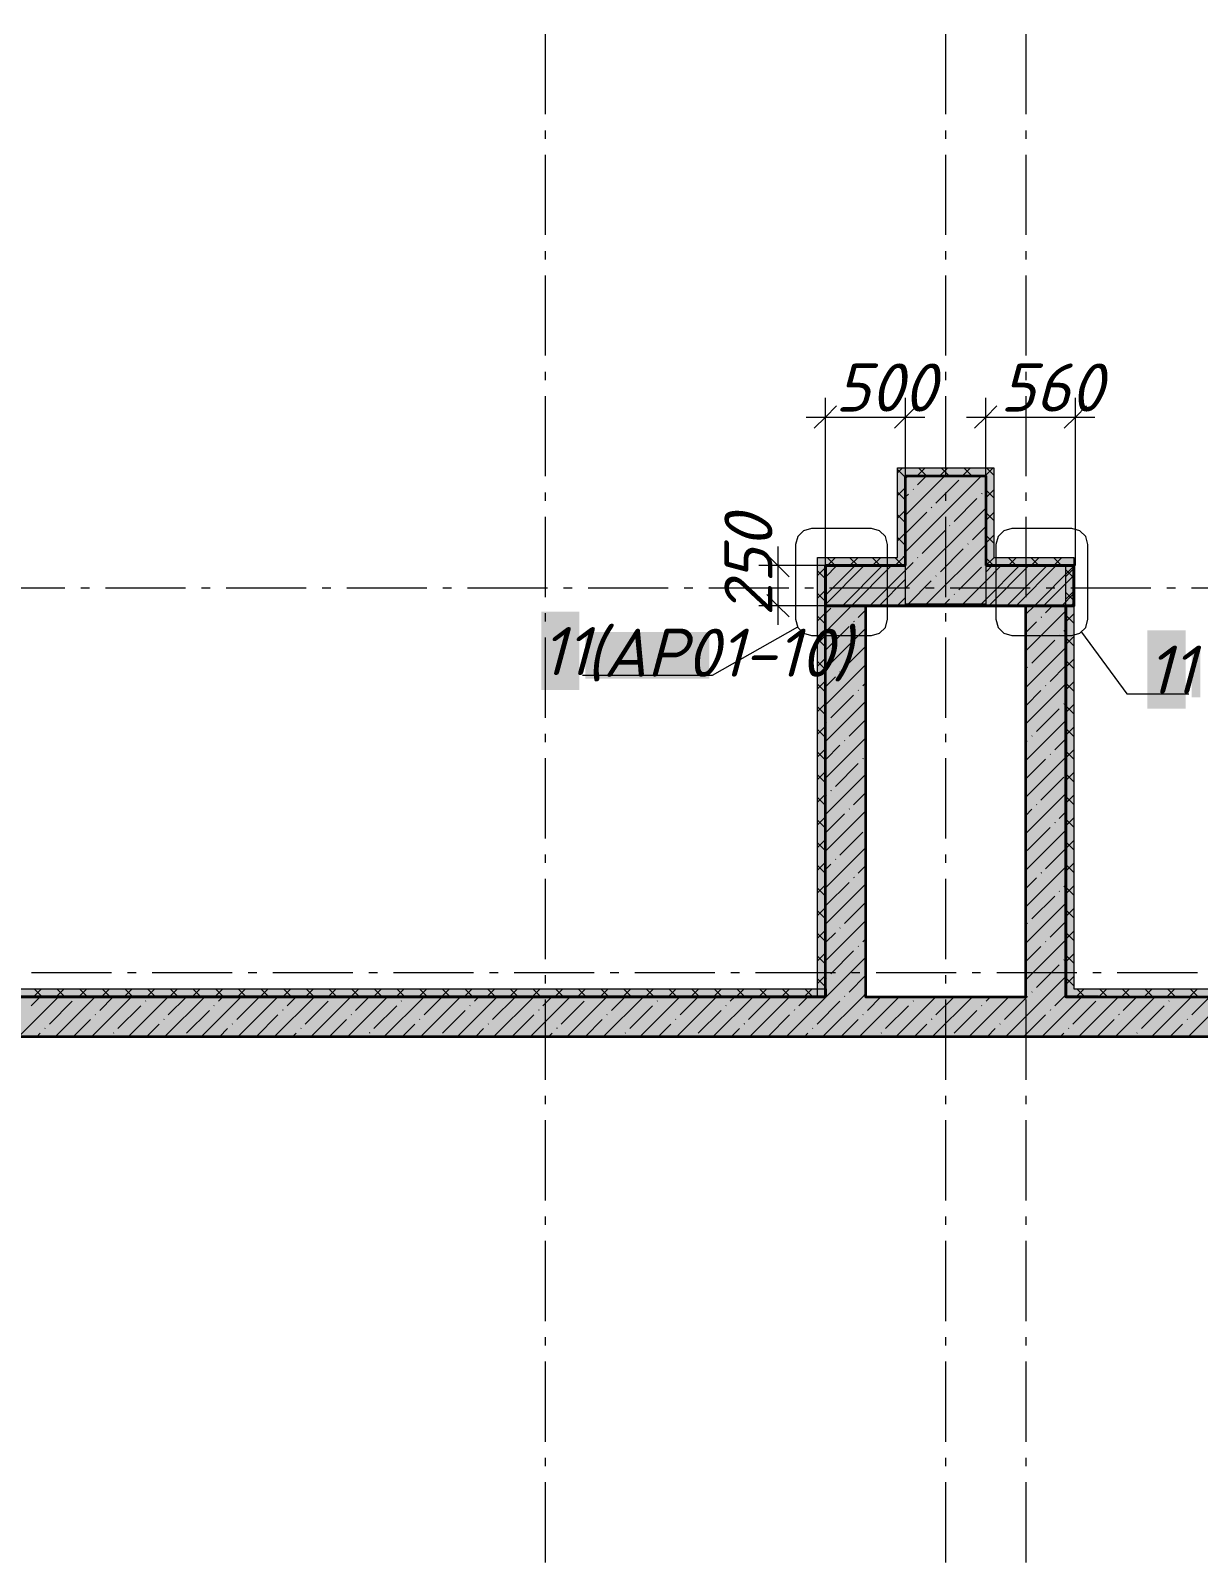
# Model space of a CAD drawing. Header units: millimetres. Extents: x -81576 to 1046824, y -248937 to 691537.
# Drawn here: x 151126 to 158413, y 660662 to 670219 of the extents above; entities that cross this region are included whole.
import ezdxf

# ---------------------------------------------------------------- set-up
doc = ezdxf.new("R2010")
doc.units = ezdxf.units.MM
doc.layers.add('PDF _Геометрия', color=7, linetype='Continuous', true_color=0x1d1d1d)
doc.layers.add('PDF _Сплошная заливка', color=7, linetype='Continuous', true_color=0xffffff)
doc.layers.add('PDF _Текст', color=7, linetype='Continuous')
doc.styles.add('PDF ISOCPEUR Italic', font='isocpeui.ttf')

msp = doc.modelspace()

# ---------------------------------------------------------------- hatches: boundary and pattern name
at = {"layer": 'PDF _Сплошная заливка', "true_color": 0x636466, "transparency": 33554559}
for points in [[(156586, 666931.1), (156586, 667490.8), (156536, 667490.8), (156536, 666931.1)], [(156586, 667440.8), (157136, 667440.8), (157136, 667490.8), (156586, 667490.8)], [(157086, 666640.8), (157086, 667440.8), (156586, 667440.8), (156586, 666640.8)], [(157136, 666881.1), (157136, 667440.8), (157086, 667440.8), (157086, 666881.1)], [(156036, 664191.1), (156086, 664191.1), (156086, 666931.1), (156036, 666931.1)], [(156086, 666881.1), (156586, 666881.1), (156586, 666931.1), (156086, 666931.1)], [(157136, 666881.1), (157636, 666881.1), (157636, 666931.1), (157136, 666931.1)], [(156086, 666631.1), (157636, 666631.1), (157636, 666881.1), (157086, 666881.1), (157086, 666640.8), (156586, 666640.8), (156586, 666881.1), (156086, 666881.1)], [(157636, 664191.1), (157636, 666881.1), (157586, 666881.1), (157586, 664191.1)], [(156336, 664191.1), (156336, 666631.1), (156086, 666631.1), (156086, 664191.1)], [(157586, 664191.1), (157586, 666631.1), (157336, 666631.1), (157336, 664191.1)], [(150286, 664191.1), (156086, 664191.1), (156086, 664241.1), (150286, 664241.1)], [(163086, 664191.1), (163086, 664241.1), (157636, 664241.1), (157636, 664191.1)], [(157461, 663941.1), (157461, 664191.1), (150036, 664191.1), (150036, 663941.1)], [(163086, 663941.1), (163086, 664191.1), (157461, 664191.1), (157461, 663941.1)]]:
    msp.add_hatch(color=251, dxfattribs=at).paths.add_polyline_path(points)

# ---------------------------------------------------------------- linework, layer by layer
at = {"layer": 'PDF _Геометрия', "color": 7, "lineweight": 35}
for points in [[(156086, 664241.1), (156086, 666631.1), (156336, 666631.1), (156336, 664191.1), (157336, 664191.1), (157336, 666631.1), (157586, 666631.1), (157586, 664191.1), (163086, 664191.1), (163086, 663941.1), (157461, 663941.1), (150036, 663941.1), (150036, 664191.1), (150036, 666640.8), (150036, 667140.8), (150036, 682440.8)], [(156586, 666881.1), (156586, 667440.8), (157086, 667440.8), (157086, 666881.1)], [(150286, 664191.1), (156086, 664191.1)]]:
    msp.add_lwpolyline(points, dxfattribs=at)
at = {"layer": 'PDF _Геометрия', "color": 7, "lineweight": 13}
for points in [[(150336, 674491.1), (150336, 672641.1), (150886, 672641.1), (150886, 672591.1), (150886, 672041.1), (150836, 672041.1), (150336, 672041.1), (150336, 667190.8), (150886, 667190.8), (150886, 667140.8), (150886, 666590.8), (150836, 666590.8), (150336, 666590.8), (150336, 664241.1), (156086, 664241.1), (156086, 666881.1), (156586, 666881.1), (156586, 666931.1), (156586, 667440.8), (157086, 667440.8), (157086, 666881.1)], [(156036, 664191.1), (156036, 666931.1), (156086, 666931.1), (156536, 666931.1), (156536, 667490.8), (156586, 667490.8), (157136, 667490.8), (157136, 667440.8), (157136, 666931.1), (157636, 666931.1), (157636, 666881.1), (157636, 664241.1), (163036, 664241.1), (163036, 664491.1), (163086, 664491.1), (163586, 664491.1), (163586, 664441.1), (163086, 664441.1), (163086, 664241.1), (163086, 664191.1), (157789, 664191.1)], [(157586, 666631.1), (157586, 666881.1)]]:
    msp.add_lwpolyline(points, dxfattribs=at)
at = {"layer": 'PDF _Геометрия', "color": 7, "lineweight": 9}
for points in [[(154336, 670197), (154336, 669697)], [(156836, 670197), (156836, 669697)], [(157336, 670197), (157336, 669697)], [(154336, 669597), (154336, 669544.1)], [(156836, 669597), (156836, 669544.1)], [(157336, 669597), (157336, 669544.1)], [(154336, 669444.1), (154336, 668944.1)], [(156836, 669444.1), (156836, 668944.1)], [(157336, 669444.1), (157336, 668944.1)], [(154336, 668844.1), (154336, 668791.2)], [(156836, 668844.1), (156836, 668791.2)], [(157336, 668844.1), (157336, 668791.2)], [(154336, 668691.2), (154336, 668191.2)], [(156836, 668691.2), (156836, 668191.2)], [(157336, 668691.2), (157336, 668191.2)], [(154336, 668091.2), (154336, 668038.3)], [(156836, 668091.2), (156836, 668038.3)], [(157336, 668091.2), (157336, 668038.3)], [(154336, 667938.3), (154336, 667438.3)], [(156156, 667877.8), (156086, 667807.8), (156016, 667737.8)], [(156086, 666631.1), (156086, 667807.8), (156086, 667927.8)], [(156656, 667877.8), (156586, 667807.8), (156516, 667737.8)], [(156586, 667440.8), (156586, 667807.8), (156586, 667927.8)], [(156836, 667938.3), (156836, 667438.3)], [(157156, 667877.8), (157086, 667807.8), (157016, 667737.8)], [(157086, 667440.8), (157086, 667807.8), (157086, 667927.8)], [(157336, 667938.3), (157336, 667438.3)], [(157716, 667877.8), (157646, 667807.8), (157576, 667737.8)], [(157646, 666881.1), (157646, 667807.8), (157646, 667927.8)], [(155966, 667807.8), (156706, 667807.8)], [(156966, 667807.8), (157766, 667807.8)], [(154336, 667338.3), (154336, 667285.3)], [(156836, 667338.3), (156836, 667285.3)], [(157336, 667338.3), (157336, 667285.3)], [(154336, 667185.3), (154336, 666685.3)], [(156836, 667185.3), (156836, 666685.3)], [(157336, 667185.3), (157336, 666685.3)], [(155789.9, 667001.1), (155789.9, 666511.1)], [(155859.9, 666811.1), (155789.9, 666881.1), (155719.9, 666951.1)], [(156086, 666881.1), (155789.9, 666881.1), (155669.9, 666881.1)], [(157086, 666881.1), (157086, 666640.8), (156586, 666640.8), (156586, 666881.1)], [(151340.2, 666741.1), (150840.2, 666741.1)], [(151493.1, 666741.1), (151440.2, 666741.1)], [(152093.1, 666741.1), (151593.1, 666741.1)], [(152246.1, 666741.1), (152193.1, 666741.1)], [(152846.1, 666741.1), (152346.1, 666741.1)], [(152999, 666741.1), (152946.1, 666741.1)], [(153599, 666741.1), (153099, 666741.1)], [(153751.9, 666741.1), (153699, 666741.1)], [(154351.9, 666741.1), (153851.9, 666741.1)], [(154504.8, 666741.1), (154451.9, 666741.1)], [(155104.8, 666741.1), (154604.8, 666741.1)], [(155257.7, 666741.1), (155204.8, 666741.1)], [(155857.7, 666741.1), (155357.7, 666741.1)], [(156010.6, 666741.1), (155957.7, 666741.1)], [(156610.6, 666741.1), (156110.6, 666741.1)], [(156763.6, 666741.1), (156710.6, 666741.1)], [(157363.6, 666741.1), (156863.6, 666741.1)], [(157516.5, 666741.1), (157463.6, 666741.1)], [(158116.5, 666741.1), (157616.5, 666741.1)], [(158269.4, 666741.1), (158216.5, 666741.1)], [(158869.4, 666741.1), (158369.4, 666741.1)], [(156083, 666631.1), (155789.9, 666631.1), (155669.9, 666631.1)], [(155859.9, 666561.1), (155789.9, 666631.1), (155719.9, 666701.1)], [(154336, 666585.3), (154336, 666532.4)], [(156836, 666585.3), (156836, 666532.4)], [(157336, 666585.3), (157336, 666532.4)], [(154336, 666432.4), (154336, 665932.4)], [(156836, 666432.4), (156836, 665932.4)], [(157336, 666432.4), (157336, 665932.4)], [(154336, 665832.4), (154336, 665779.5)], [(156836, 665832.4), (156836, 665779.5)], [(157336, 665832.4), (157336, 665779.5)], [(154336, 665679.5), (154336, 665179.5)], [(156836, 665679.5), (156836, 665179.5)], [(157336, 665679.5), (157336, 665179.5)], [(154336, 665079.5), (154336, 665026.6)], [(156836, 665079.5), (156836, 665026.6)], [(157336, 665079.5), (157336, 665026.6)], [(154336, 664926.6), (154336, 664426.6)], [(156836, 664926.6), (156836, 664426.6)], [(157336, 664926.6), (157336, 664426.6)], [(151631.2, 664341.1), (151131.2, 664341.1)], [(151784.1, 664341.1), (151731.2, 664341.1)], [(152384.1, 664341.1), (151884.1, 664341.1)], [(152537, 664341.1), (152484.1, 664341.1)], [(153137, 664341.1), (152637, 664341.1)], [(153289.9, 664341.1), (153237, 664341.1)], [(153889.9, 664341.1), (153389.9, 664341.1)], [(154042.8, 664341.1), (153989.9, 664341.1)], [(154642.8, 664341.1), (154142.8, 664341.1)], [(154336, 664326.6), (154336, 664273.7)], [(154795.7, 664341.1), (154742.8, 664341.1)], [(155395.7, 664341.1), (154895.7, 664341.1)], [(155548.7, 664341.1), (155495.7, 664341.1)], [(156148.7, 664341.1), (155648.7, 664341.1)], [(156301.6, 664341.1), (156248.7, 664341.1)], [(156901.6, 664341.1), (156401.6, 664341.1)], [(156836, 664326.6), (156836, 664273.7)], [(157054.5, 664341.1), (157001.6, 664341.1)], [(157654.5, 664341.1), (157154.5, 664341.1)], [(157336, 664326.6), (157336, 664273.7)], [(157807.4, 664341.1), (157754.5, 664341.1)], [(158407.4, 664341.1), (157907.4, 664341.1)], [(156086, 664241.1), (156086, 664191.1), (156036, 664191.1)], [(154336, 664173.7), (154336, 663673.7)], [(156836, 664173.7), (156836, 663673.7)], [(157336, 664173.7), (157336, 663673.7)], [(154336, 663573.7), (154336, 663520.8)], [(156836, 663573.7), (156836, 663520.8)], [(157336, 663573.7), (157336, 663520.8)], [(154336, 663420.8), (154336, 662920.8)], [(156836, 663420.8), (156836, 662920.8)], [(157336, 663420.8), (157336, 662920.8)], [(154336, 662820.8), (154336, 662767.8)], [(156836, 662820.8), (156836, 662767.8)], [(157336, 662820.8), (157336, 662767.8)], [(154336, 662667.8), (154336, 662167.8)], [(156836, 662667.8), (156836, 662167.8)], [(157336, 662667.8), (157336, 662167.8)], [(154336, 662067.8), (154336, 662014.9)], [(156836, 662067.8), (156836, 662014.9)], [(157336, 662067.8), (157336, 662014.9)], [(154336, 661914.9), (154336, 661414.9)], [(156836, 661914.9), (156836, 661414.9)], [(157336, 661914.9), (157336, 661414.9)], [(154336, 661314.9), (154336, 661262)], [(156836, 661314.9), (156836, 661262)], [(157336, 661314.9), (157336, 661262)], [(154336, 661162), (154336, 660662)], [(156836, 661162), (156836, 660662)], [(157336, 661162), (157336, 660662)]]:
    msp.add_lwpolyline(points, dxfattribs=at)
at = {"layer": 'PDF _Геометрия', "lineweight": 9}
for points in [[(156566, 667490.8), (156536, 667460.8)], [(156536, 667480.7), (156586, 667430.7)], [(156707.4, 667490.8), (156657.4, 667440.8)], [(156667.4, 667490.8), (156717.4, 667440.8)], [(156848.8, 667490.8), (156798.8, 667440.8)], [(156808.8, 667490.8), (156858.8, 667440.8)], [(156990.3, 667490.8), (156940.3, 667440.8)], [(156950.2, 667490.8), (157000.2, 667440.8)], [(157131.7, 667490.8), (157081.7, 667440.8)], [(157091.6, 667490.8), (157136, 667446.4)], [(156602.7, 667440.8), (156586, 667424.1)], [(156830.8, 667440.8), (156586, 667196)], [(157058.9, 667440.8), (156586, 666967.9)], [(156716.7, 667440.8), (156661.1, 667385.1)], [(156917.7, 667413.6), (156775.1, 667271)], [(156586, 667369.4), (156536, 667319.4)], [(156536, 667339.3), (156586, 667289.3)], [(156604, 667328), (156586, 667310)], [(156634.9, 667358.9), (156632.5, 667356.6)], [(157031.7, 667299.5), (156889.2, 667157)], [(157062.6, 667330.4), (157060.2, 667328)], [(157086, 667355), (157136, 667305)], [(157136, 667353.7), (157086, 667303.7)], [(156586, 667227.9), (156536, 667177.9)], [(156536, 667197.9), (156586, 667147.9)], [(157086, 667239.8), (156586, 666739.8)], [(156718.1, 667214), (156586, 667081.9)], [(156749, 667244.9), (156746.6, 667242.5)], [(157086, 667213.6), (157136, 667163.6)], [(157136, 667212.3), (157086, 667162.3)], [(156832.1, 667099.9), (156689.6, 666957.4)], [(156863, 667130.8), (156860.6, 667128.5)], [(157086, 667125.7), (157003.2, 667042.9)], [(156586, 667086.5), (156536, 667036.5)], [(156536, 667056.4), (156586, 667006.4)], [(157086, 667011.7), (156715.1, 666640.8)], [(156977.1, 667016.8), (156974.7, 667014.4)], [(157086, 667072.1), (157136, 667022.1)], [(157136, 667070.8), (157086, 667020.8)], [(156095.7, 666931.1), (156145.7, 666881.1)], [(156147.8, 666931.1), (156097.8, 666881.1)], [(156237.1, 666931.1), (156287.1, 666881.1)], [(156289.2, 666931.1), (156239.2, 666881.1)], [(156378.5, 666931.1), (156428.5, 666881.1)], [(156430.6, 666931.1), (156380.6, 666881.1)], [(156519.9, 666931.1), (156569.9, 666881.1)], [(156586, 666945.1), (156572, 666931.1), (156522, 666881.1)], [(156663.4, 666931.2), (156661.1, 666928.9)], [(156946.2, 666985.9), (156803.6, 666843.3)], [(157086, 666930.7), (157135.6, 666881.1)], [(157137.7, 666931.1), (157136, 666929.4), (157087.7, 666881.1)], [(157227, 666931.1), (157277, 666881.1)], [(157279.1, 666931.1), (157229.1, 666881.1)], [(157368.5, 666931.1), (157418.5, 666881.1)], [(157420.6, 666931.1), (157370.6, 666881.1)], [(157509.9, 666931.1), (157559.9, 666881.1)], [(157562, 666931.1), (157512, 666881.1)], [(156086, 666869.4), (156036, 666819.4)], [(156036, 666849.3), (156086, 666799.3)], [(156632.5, 666900.4), (156586, 666853.8)], [(156777.5, 666817.2), (156775.1, 666814.8)], [(157060.2, 666871.8), (156917.7, 666729.3)], [(157636, 666863.7), (157586, 666813.7)], [(157586, 666855), (157636, 666805)], [(156086, 666727.9), (156036, 666677.9)], [(156746.6, 666786.3), (156604, 666643.7)], [(157086, 666783.6), (156943.2, 666640.8)], [(157636, 666722.3), (157586, 666672.3)], [(157586, 666713.6), (157636, 666663.6)], [(156036, 666707.9), (156086, 666657.9)], [(156249.2, 666631.1), (156086, 666467.9)], [(156860.6, 666672.3), (156829.1, 666640.8)], [(156891.5, 666703.1), (156889.2, 666700.8)], [(157086, 666669.5), (157057.2, 666640.8)], [(157389.7, 666631.1), (157336, 666577.4)], [(157503.8, 666631.1), (157459.4, 666586.7)], [(156086, 666586.5), (156036, 666536.5)], [(156036, 666566.5), (156086, 666516.5)], [(156119.3, 666615.2), (156086, 666581.9)], [(156264.3, 666532.1), (156261.9, 666529.7)], [(156336, 666603.8), (156290.4, 666558.2)], [(157586, 666599.3), (157336, 666349.3)], [(157402.4, 666529.7), (157336, 666463.3)], [(157433.3, 666560.6), (157430.9, 666558.2)], [(157636, 666580.9), (157586, 666530.9)], [(157586, 666572.1), (157636, 666522.1)], [(156086, 666445.1), (156036, 666395.1)], [(156036, 666425.1), (156086, 666375.1)], [(156336, 666489.8), (156086, 666239.8)], [(156233.4, 666501.2), (156090.8, 666358.6)], [(157547.3, 666446.5), (157544.9, 666444.2)], [(157586, 666485.2), (157573.4, 666472.7)], [(157636, 666439.5), (157586, 666389.5)], [(157586, 666430.7), (157636, 666380.7)], [(156336, 666375.7), (156204.9, 666244.6)], [(157586, 666371.2), (157336, 666121.2)], [(157516.4, 666415.6), (157373.9, 666273.1)], [(156086, 666303.7), (156036, 666253.7)], [(156036, 666283.7), (156086, 666233.7)], [(156336, 666261.7), (156086, 666011.7)], [(157347.7, 666246.9), (157345.3, 666244.6)], [(157586, 666257.1), (157487.9, 666159)], [(157636, 666298), (157586, 666248)], [(157586, 666289.3), (157636, 666239.3)], [(156086, 666162.3), (156036, 666112.3)], [(156036, 666142.2), (156086, 666092.2)], [(156147.8, 666187.5), (156086, 666125.7)], [(156178.7, 666218.4), (156176.3, 666216.1)], [(156336, 666147.6), (156318.9, 666130.5)], [(157586, 666143.1), (157336, 665893.1)], [(157636, 666156.6), (157586, 666106.6)], [(157586, 666147.9), (157636, 666097.9)], [(156261.9, 666073.5), (156119.3, 665930.9)], [(156292.8, 666104.4), (156290.4, 666102)], [(157430.9, 666102), (157336, 666007.1)], [(157461.8, 666132.9), (157459.4, 666130.5)], [(156086, 666020.8), (156036, 665970.8)], [(156036, 666000.8), (156086, 665950.8)], [(156336, 666033.6), (156086, 665783.6)], [(157544.9, 665988), (157402.4, 665845.4)], [(157575.8, 666018.8), (157573.4, 666016.5)], [(157636, 666015.2), (157586, 665965.2)], [(157586, 666006.4), (157636, 665956.4)], [(156086, 665879.4), (156036, 665829.4)], [(156036, 665859.4), (156086, 665809.4)], [(156093.2, 665904.8), (156090.8, 665902.4)], [(156336, 665919.5), (156233.4, 665816.9)], [(157586, 665915), (157336, 665665)], [(157636, 665873.8), (157586, 665823.8)], [(157586, 665865), (157636, 665815)], [(156336, 665805.5), (156086, 665555.5)], [(156176.3, 665759.9), (156086, 665669.5)], [(156207.2, 665790.7), (156204.9, 665788.4)], [(157345.3, 665788.4), (157336, 665779)], [(157376.2, 665819.3), (157373.9, 665816.9)], [(157586, 665800.9), (157516.4, 665731.4)], [(156086, 665738), (156036, 665688)], [(156036, 665718), (156086, 665668)], [(156321.3, 665676.7), (156318.9, 665674.3)], [(157586, 665686.9), (157336, 665436.9)], [(157459.4, 665674.3), (157336, 665550.9)], [(157490.3, 665705.2), (157487.9, 665702.8)], [(157636, 665732.4), (157586, 665682.4)], [(157586, 665723.6), (157636, 665673.6)], [(156086, 665596.6), (156036, 665546.6)], [(156036, 665576.5), (156086, 665526.5)], [(156336, 665577.4), (156086, 665327.4)], [(156290.4, 665645.8), (156147.8, 665503.3)], [(157636, 665590.9), (157586, 665540.9)], [(157586, 665582.2), (157636, 665532.2)], [(156121.7, 665477.1), (156119.3, 665474.7)], [(157573.4, 665560.3), (157430.9, 665417.7)], [(156086, 665455.1), (156036, 665405.1)], [(156036, 665435.1), (156086, 665385.1)], [(156090.8, 665446.2), (156086, 665441.4)], [(156336, 665463.3), (156261.9, 665389.2)], [(157586, 665458.8), (157336, 665208.8)], [(157404.7, 665391.6), (157402.4, 665389.2)], [(157636, 665449.5), (157586, 665399.5)], [(157586, 665440.8), (157636, 665390.8)], [(156086, 665313.7), (156036, 665263.7)], [(156036, 665293.7), (156086, 665243.7)], [(156336, 665349.3), (156086, 665099.3)], [(156204.9, 665332.2), (156086, 665213.3)], [(156235.7, 665363.1), (156233.4, 665360.7)], [(157373.9, 665360.7), (157336, 665322.8)], [(157586, 665344.7), (157544.9, 665303.7)], [(157636, 665308.1), (157586, 665258.1)], [(157586, 665299.3), (157636, 665249.3)], [(156318.9, 665218.1), (156176.3, 665075.6)], [(157586, 665230.7), (157336, 664980.7)], [(157487.9, 665246.6), (157345.3, 665104.1)], [(157518.8, 665277.5), (157516.4, 665275.2)], [(156086, 665172.3), (156036, 665122.3)], [(156036, 665152.3), (156086, 665102.3)], [(156336, 665121.2), (156086, 664871.2)], [(157586, 665116.6), (157459.4, 664990)], [(157636, 665166.7), (157586, 665116.7)], [(157586, 665157.9), (157636, 665107.9)], [(156086, 665030.9), (156036, 664980.9)], [(156036, 665010.9), (156086, 664960.9)], [(156119.3, 665018.5), (156086, 664985.2)], [(156150.2, 665049.4), (156147.8, 665047.1)], [(156336, 665007.1), (156290.4, 664961.5)], [(157586, 665002.6), (157336, 664752.6)], [(157636, 665025.2), (157586, 664975.2)], [(157586, 665016.5), (157636, 664966.5)], [(156233.4, 664904.5), (156090.8, 664761.9)], [(156264.3, 664935.4), (156261.9, 664933)], [(157402.4, 664933), (157336, 664866.6)], [(157433.3, 664963.9), (157430.9, 664961.5)], [(156086, 664889.5), (156036, 664839.5)], [(156036, 664869.4), (156086, 664819.4)], [(156336, 664893.1), (156086, 664643.1)], [(157516.4, 664819), (157373.9, 664676.4)], [(157547.3, 664849.8), (157544.9, 664847.5)], [(157586, 664888.5), (157573.4, 664876)], [(157636, 664883.8), (157586, 664833.8)], [(157586, 664875.1), (157636, 664825.1)], [(156086, 664748), (156036, 664698)], [(156036, 664728), (156086, 664678)], [(156336, 664779), (156204.9, 664647.9)], [(157586, 664774.5), (157336, 664524.5)], [(157636, 664742.4), (157586, 664692.4)], [(157586, 664733.7), (157636, 664683.7)], [(156336, 664665), (156086, 664415)], [(156178.7, 664621.7), (156176.3, 664619.4)], [(157347.7, 664650.3), (157345.3, 664647.9)], [(157586, 664660.4), (157487.9, 664562.3)], [(156086, 664606.6), (156036, 664556.6)], [(156036, 664586.6), (156086, 664536.6)], [(156147.8, 664590.9), (156086, 664529)], [(156336, 664550.9), (156318.9, 664533.8)], [(157586, 664546.4), (157336, 664296.4)], [(157461.8, 664536.2), (157459.4, 664533.8)], [(157636, 664601), (157586, 664551)], [(157586, 664592.2), (157636, 664542.2)], [(156336, 664436.9), (156090.2, 664191.1), (155840.2, 663941.1)], [(156086, 664465.2), (156036, 664415.2)], [(156036, 664445.2), (156086, 664395.2)], [(156261.9, 664476.8), (156119.3, 664334.2)], [(156292.8, 664507.7), (156290.4, 664505.3)], [(157430.9, 664505.3), (157336, 664410.4)], [(157575.8, 664422.2), (157573.4, 664419.8)], [(157636, 664459.6), (157586, 664409.6)], [(157586, 664450.8), (157636, 664400.8)], [(156086, 664323.8), (156036, 664273.8)], [(156336, 664322.8), (156233.4, 664220.2)], [(157544.9, 664391.3), (157402.4, 664248.7)], [(151195, 664241.1), (151145, 664191.1)], [(151148.9, 664241.1), (151198.9, 664191.1)], [(151336.4, 664241.1), (151286.4, 664191.1)], [(151290.3, 664241.1), (151340.3, 664191.1)], [(151477.9, 664241.1), (151427.9, 664191.1)], [(151431.8, 664241.1), (151481.8, 664191.1)], [(151619.3, 664241.1), (151569.3, 664191.1)], [(151573.2, 664241.1), (151623.2, 664191.1)], [(151760.7, 664241.1), (151710.7, 664191.1)], [(151714.6, 664241.1), (151764.6, 664191.1)], [(151902.1, 664241.1), (151852.1, 664191.1)], [(151856, 664241.1), (151906, 664191.1)], [(152043.5, 664241.1), (151993.5, 664191.1)], [(151997.4, 664241.1), (152047.4, 664191.1)], [(152185, 664241.1), (152135, 664191.1)], [(152138.9, 664241.1), (152188.9, 664191.1)], [(152326.4, 664241.1), (152276.4, 664191.1)], [(152280.3, 664241.1), (152330.3, 664191.1)], [(152467.8, 664241.1), (152417.8, 664191.1)], [(152421.7, 664241.1), (152471.7, 664191.1)], [(152609.2, 664241.1), (152559.2, 664191.1)], [(152563.1, 664241.1), (152613.1, 664191.1)], [(152750.7, 664241.1), (152700.7, 664191.1)], [(152704.5, 664241.1), (152754.5, 664191.1)], [(152892.1, 664241.1), (152842.1, 664191.1)], [(152846, 664241.1), (152896, 664191.1)], [(153033.5, 664241.1), (152983.5, 664191.1)], [(152987.4, 664241.1), (153037.4, 664191.1)], [(153174.9, 664241.1), (153124.9, 664191.1)], [(153128.8, 664241.1), (153178.8, 664191.1)], [(153316.3, 664241.1), (153266.3, 664191.1)], [(153270.2, 664241.1), (153320.2, 664191.1)], [(153457.8, 664241.1), (153407.8, 664191.1)], [(153411.7, 664241.1), (153461.7, 664191.1)], [(153599.2, 664241.1), (153549.2, 664191.1)], [(153553.1, 664241.1), (153603.1, 664191.1)], [(153740.6, 664241.1), (153690.6, 664191.1)], [(153694.5, 664241.1), (153744.5, 664191.1)], [(153882, 664241.1), (153832, 664191.1)], [(153835.9, 664241.1), (153885.9, 664191.1)], [(154023.4, 664241.1), (153973.4, 664191.1)], [(153977.3, 664241.1), (154027.3, 664191.1)], [(154164.9, 664241.1), (154114.9, 664191.1)], [(154118.8, 664241.1), (154168.8, 664191.1)], [(154306.3, 664241.1), (154256.3, 664191.1)], [(154260.2, 664241.1), (154310.2, 664191.1)], [(154447.7, 664241.1), (154397.7, 664191.1)], [(154401.6, 664241.1), (154451.6, 664191.1)], [(154589.1, 664241.1), (154539.1, 664191.1)], [(154543, 664241.1), (154593, 664191.1)], [(154730.6, 664241.1), (154680.6, 664191.1)], [(154684.4, 664241.1), (154734.4, 664191.1)], [(154872, 664241.1), (154822, 664191.1)], [(154825.9, 664241.1), (154875.9, 664191.1)], [(155013.4, 664241.1), (154963.4, 664191.1)], [(154967.3, 664241.1), (155017.3, 664191.1)], [(155154.8, 664241.1), (155104.8, 664191.1)], [(155108.7, 664241.1), (155158.7, 664191.1)], [(155296.2, 664241.1), (155246.2, 664191.1)], [(155250.1, 664241.1), (155300.1, 664191.1)], [(155437.7, 664241.1), (155387.7, 664191.1)], [(155391.6, 664241.1), (155441.6, 664191.1)], [(155579.1, 664241.1), (155529.1, 664191.1)], [(155533, 664241.1), (155583, 664191.1)], [(155720.5, 664241.1), (155670.5, 664191.1)], [(155674.4, 664241.1), (155724.4, 664191.1)], [(155861.9, 664241.1), (155811.9, 664191.1)], [(155815.8, 664241.1), (155865.8, 664191.1)], [(156003.3, 664241.1), (155953.3, 664191.1)], [(155957.2, 664241.1), (156007.2, 664191.1)], [(156036, 664303.8), (156086, 664253.8)], [(156093.2, 664308.1), (156090.8, 664305.7)], [(157586, 664318.3), (157458.8, 664191.1), (157208.8, 663941.1)], [(157636, 664318.1), (157586, 664268.1)], [(157586, 664309.4), (157636, 664259.4)], [(157700.4, 664241.1), (157650.4, 664191.1)], [(157654.3, 664241.1), (157704.3, 664191.1)], [(157841.8, 664241.1), (157791.8, 664191.1)], [(157795.7, 664241.1), (157845.7, 664191.1)], [(157983.2, 664241.1), (157933.2, 664191.1)], [(157937.1, 664241.1), (157987.1, 664191.1)], [(158124.7, 664241.1), (158074.7, 664191.1)], [(158078.6, 664241.1), (158128.6, 664191.1)], [(158266.1, 664241.1), (158216.1, 664191.1)], [(158220, 664241.1), (158270, 664191.1)], [(158407.5, 664241.1), (158357.5, 664191.1)], [(158361.4, 664241.1), (158411.4, 664191.1)], [(151300.2, 664191.1), (151050.2, 663941.1)], [(151186.1, 664191.1), (151129.7, 664134.7)], [(151386.3, 664163.2), (151243.7, 664020.6)], [(151528.3, 664191.1), (151278.3, 663941.1)], [(151756.4, 664191.1), (151506.4, 663941.1)], [(151642.3, 664191.1), (151557.3, 664106.1)], [(151814, 664134.7), (151671.4, 663992.1)], [(151984.5, 664191.1), (151734.5, 663941.1)], [(151844.8, 664165.5), (151842.5, 664163.2)], [(152212.6, 664191.1), (151962.6, 663941.1)], [(152098.5, 664191.1), (151985, 664077.6)], [(152440.6, 664191.1), (152190.6, 663941.1)], [(152272.5, 664137), (152270.2, 664134.7)], [(152326.6, 664191.1), (152298.7, 664163.2)], [(152554.7, 664191.1), (152412.7, 664049.1)], [(152668.7, 664191.1), (152418.7, 663941.1)], [(152896.8, 664191.1), (152646.8, 663941.1)], [(152782.8, 664191.1), (152726.4, 664134.7)], [(152983, 664163.2), (152840.4, 664020.6)], [(153124.9, 664191.1), (152874.9, 663941.1)], [(153353, 664191.1), (153103, 663941.1)], [(153239, 664191.1), (153154, 664106.1)], [(153410.6, 664134.7), (153268.1, 663992.1)], [(153581.1, 664191.1), (153331.1, 663941.1)], [(153441.5, 664165.5), (153439.2, 664163.2)], [(153809.2, 664191.1), (153559.2, 663941.1)], [(153695.2, 664191.1), (153581.7, 664077.6)], [(154037.3, 664191.1), (153787.3, 663941.1)], [(153869.2, 664137), (153866.8, 664134.7)], [(153923.3, 664191.1), (153895.4, 664163.2)], [(154151.4, 664191.1), (154009.4, 664049.1)], [(154265.4, 664191.1), (154015.4, 663941.1)], [(154493.5, 664191.1), (154243.5, 663941.1)], [(154379.5, 664191.1), (154323, 664134.7)], [(154579.7, 664163.2), (154437.1, 664020.6)], [(154721.6, 664191.1), (154471.6, 663941.1)], [(154949.7, 664191.1), (154699.7, 663941.1)], [(154835.7, 664191.1), (154750.7, 664106.1)], [(155007.3, 664134.7), (154864.8, 663992.1)], [(155177.8, 664191.1), (154927.8, 663941.1)], [(155038.2, 664165.5), (155035.9, 664163.2)], [(155405.9, 664191.1), (155155.9, 663941.1)], [(155291.9, 664191.1), (155178.4, 664077.6)], [(155634, 664191.1), (155384, 663941.1)], [(155465.9, 664137), (155463.5, 664134.7)], [(155520, 664191.1), (155492, 664163.2)], [(155748.1, 664191.1), (155606.1, 664049.1)], [(155862.1, 664191.1), (155612.1, 663941.1)], [(155976.2, 664191.1), (155919.7, 664134.7)], [(156176.3, 664163.2), (156033.8, 664020.6)], [(156336, 664208.8), (156318.3, 664191.1), (156068.3, 663941.1)], [(156207.2, 664194.1), (156204.9, 664191.7)], [(156546.4, 664191.1), (156296.4, 663941.1)], [(156432.4, 664191.1), (156347.4, 664106.1)], [(156604, 664134.7), (156461.5, 663992.1)], [(156774.5, 664191.1), (156524.5, 663941.1)], [(156634.9, 664165.5), (156632.5, 664163.2)], [(157002.6, 664191.1), (156752.6, 663941.1)], [(156888.6, 664191.1), (156775.1, 664077.6)], [(157230.7, 664191.1), (156980.7, 663941.1)], [(157062.6, 664137), (157060.2, 664134.7)], [(157116.7, 664191.1), (157088.7, 664163.2)], [(157345.3, 664191.7), (157344.8, 664191.1), (157202.8, 664049.1)], [(157376.2, 664222.6), (157373.9, 664220.2)], [(157686.9, 664191.1), (157461, 663965.2), (157436.9, 663941.1)], [(157586, 664204.3), (157572.9, 664191.1), (157516.4, 664134.7)], [(157773, 664163.2), (157630.5, 664020.6)], [(157915, 664191.1), (157665, 663941.1)], [(158143.1, 664191.1), (157893.1, 663941.1)], [(158029.1, 664191.1), (157944.1, 664106.1)], [(158200.7, 664134.7), (158058.2, 663992.1)], [(158371.2, 664191.1), (158121.2, 663941.1)], [(158231.6, 664165.5), (158229.2, 664163.2)], [(158599.3, 664191.1), (158349.3, 663941.1)], [(158485.3, 664191.1), (158371.8, 664077.6)], [(151500.3, 664049.1), (151392.3, 663941.1)], [(151531.2, 664080), (151528.8, 664077.6)], [(151958.9, 664051.5), (151956.5, 664049.1)], [(152241.6, 664106.1), (152099.1, 663963.6)], [(152669.3, 664077.6), (152532.8, 663941.1)], [(152700.2, 664108.5), (152697.8, 664106.1)], [(153097, 664049.1), (152989, 663941.1)], [(153127.9, 664080), (153125.5, 664077.6)], [(153555.6, 664051.5), (153553.2, 664049.1)], [(153838.3, 664106.1), (153695.8, 663963.6)], [(154266, 664077.6), (154129.5, 663941.1)], [(154296.9, 664108.5), (154294.5, 664106.1)], [(154693.7, 664049.1), (154585.7, 663941.1)], [(154724.6, 664080), (154722.2, 664077.6)], [(155152.3, 664051.5), (155149.9, 664049.1)], [(155435, 664106.1), (155292.5, 663963.6)], [(155862.7, 664077.6), (155726.2, 663941.1)], [(155893.6, 664108.5), (155891.2, 664106.1)], [(156290.4, 664049.1), (156182.4, 663941.1)], [(156321.3, 664080), (156318.9, 664077.6)], [(156749, 664051.5), (156746.6, 664049.1)], [(157031.7, 664106.1), (156889.2, 663963.6)], [(157459.4, 664077.6), (157322.9, 663941.1)], [(157490.3, 664108.5), (157487.9, 664106.1)], [(157887.1, 664049.1), (157779.1, 663941.1)], [(157918, 664080), (157915.6, 664077.6)], [(158345.7, 664051.5), (158343.3, 664049.1)], [(151186.7, 663963.6), (151164.2, 663941.1)], [(151217.6, 663994.5), (151215.2, 663992.1)], [(151645.3, 663966), (151642.9, 663963.6)], [(151928, 664020.6), (151848.5, 663941.1)], [(152355.7, 663992.1), (152304.7, 663941.1)], [(152386.6, 664023), (152384.2, 664020.6)], [(152783.4, 663963.6), (152760.9, 663941.1)], [(152814.3, 663994.5), (152811.9, 663992.1)], [(153241.9, 663966), (153239.6, 663963.6)], [(153524.7, 664020.6), (153445.2, 663941.1)], [(153952.4, 663992.1), (153901.4, 663941.1)], [(153983.3, 664023), (153980.9, 664020.6)], [(154380.1, 663963.6), (154357.6, 663941.1)], [(154411, 663994.5), (154408.6, 663992.1)], [(154838.6, 663966), (154836.3, 663963.6)], [(155121.4, 664020.6), (155041.9, 663941.1)], [(155549.1, 663992.1), (155498.1, 663941.1)], [(155580, 664023), (155577.6, 664020.6)], [(155976.8, 663963.6), (155954.3, 663941.1)], [(156007.6, 663994.5), (156005.3, 663992.1)], [(156435.3, 663966), (156433, 663963.6)], [(156718.1, 664020.6), (156638.6, 663941.1)], [(157145.8, 663992.1), (157094.8, 663941.1)], [(157176.6, 664023), (157174.3, 664020.6)], [(157573.4, 663963.6), (157551, 663941.1)], [(157604.3, 663994.5), (157602, 663992.1)], [(158032, 663966), (158029.6, 663963.6)], [(158314.8, 664020.6), (158235.3, 663941.1)]]:
    msp.add_lwpolyline(points, dxfattribs=at)
at = {"layer": 'PDF _Геометрия', "color": 7, "lineweight": 9}
for points in [[(156474.1, 667012.1), (156460.7, 667062.1), (156424.1, 667098.7), (156374.1, 667112.1), (155999.7, 667112.1), (155949.7, 667098.7), (155913.1, 667062.1), (155899.7, 667012.1), (155899.7, 666546.1), (155913.1, 666496.1), (155949.7, 666459.5), (155999.7, 666446.1), (156374.1, 666446.1), (156424.1, 666459.5), (156460.7, 666496.1), (156474.1, 666546.1)], [(157724.1, 667012.1), (157710.7, 667062.1), (157674.1, 667098.7), (157624.1, 667112.1), (157249.7, 667112.1), (157199.7, 667098.7), (157163.1, 667062.1), (157149.7, 667012.1), (157149.7, 666546.1), (157163.1, 666496.1), (157199.7, 666459.5), (157249.7, 666446.1), (157624.1, 666446.1), (157674.1, 666459.5), (157710.7, 666496.1), (157724.1, 666546.1)]]:
    msp.add_lwpolyline(points, close=True, dxfattribs=at)
at = {"layer": 'PDF _Геометрия', "color": 24, "lineweight": 9, "true_color": 0x8e1d1d}
for points in [[(156100.1, 666881.1), (156086, 666867.1)], [(156271.1, 666881.1), (156086, 666696)], [(156157.1, 666881.1), (156086, 666810)], [(156328.2, 666881.1), (156086, 666639)], [(156442.2, 666881.1), (156192.2, 666631.1)], [(156499.2, 666881.1), (156249.2, 666631.1)], [(156586, 666853.8), (156363.3, 666631.1)], [(157126.5, 666881.1), (157086, 666840.6)], [(157297.6, 666881.1), (157086, 666669.5)], [(157183.5, 666881.1), (157086, 666783.6)], [(157354.6, 666881.1), (157104.6, 666631.1)], [(157468.7, 666881.1), (157218.7, 666631.1)], [(157525.7, 666881.1), (157275.7, 666631.1)], [(157636, 666877.4), (157389.7, 666631.1)], [(157636, 666820.4), (157446.8, 666631.1)], [(156586, 666796.8), (156420.3, 666631.1)], [(156586, 666682.8), (156534.4, 666631.1)], [(156601, 666640.8), (156591.4, 666631.1)], [(156715.1, 666640.8), (156705.4, 666631.1)], [(156772.1, 666640.8), (156762.5, 666631.1)], [(156886.2, 666640.8), (156876.5, 666631.1)], [(156943.2, 666640.8), (156933.5, 666631.1)], [(157057.2, 666640.8), (157047.6, 666631.1)], [(157636, 666706.3), (157560.8, 666631.1)], [(157636, 666649.3), (157617.8, 666631.1)]]:
    msp.add_lwpolyline(points, dxfattribs=at)
at = {"layer": 'PDF _Геометрия', "color": 16, "lineweight": 40, "true_color": 0x800000}
msp.add_lwpolyline([(157136, 666881.1), (157586, 666881.1), (157636, 666881.1), (157636, 666631.1), (156086, 666631.1), (156086, 666881.1), (156586, 666881.1)], dxfattribs=at)
at = {"layer": 'PDF _Геометрия', "color": 16, "lineweight": 9, "true_color": 0x800000}
msp.add_lwpolyline([(157086, 666881.1), (157086, 666640.8), (156586, 666640.8), (156586, 666881.1)], dxfattribs=at)
at = {"layer": 'PDF _Геометрия', "color": 7, "lineweight": 40}
for points in [[(157586, 666881.1), (157136, 666881.1), (157086, 666881.1)], [(156086, 664241.1), (156086, 664191.1), (150286, 664191.1), (150286, 664241.1), (150286, 666590.8), (150286, 666640.8)], [(157789, 664191.1), (157636, 664191.1), (157586, 664191.1), (157586, 666631.1)]]:
    msp.add_lwpolyline(points, dxfattribs=at)
at = {"layer": 'PDF _Геометрия', "color": 174, "lineweight": 9, "true_color": 0x0000a0}
for points in [[(155912.5, 666497), (155378.1, 666195.8), (154570.5, 666195.8)], [(157683.4, 666465.6), (157967.4, 666080.3), (158352.9, 666080.3)]]:
    msp.add_lwpolyline(points, dxfattribs=at)
at = {"layer": 'PDF _Сплошная заливка', "lineweight": 9, "transparency": 33554559}
for points in [[(154312.7, 666593.8), (154550.8, 666593.8), (154312.7, 666104.3), (154550.8, 666104.3)], [(154588.5, 666466.5), (154642.1, 666466.5), (154588.5, 666175.4), (154642.1, 666175.4)], [(154642.1, 666466.5), (154880.2, 666466.5), (154642.1, 666175.4), (154880.2, 666175.4)], [(154880.2, 666466.5), (155362.4, 666466.5), (154880.2, 666175.4), (155362.4, 666175.4)], [(158095, 666478.3), (158333.1, 666478.3), (158095, 665988.8), (158333.1, 665988.8)], [(158370.9, 666351), (158424.4, 666351), (158370.9, 666060), (158424.4, 666060)]]:
    msp.add_solid(points, dxfattribs=at)

# ---------------------------------------------------------------- texts
at = {"layer": 'PDF _Текст', "char_height": 300, "attachment_point": 4, "style": 'PDF ISOCPEUR Italic'}
for s, insert in [('500', (156146.4, 667992.5)), ('560', (157176.4, 667992.5)), ('11', (154312.7, 666347.7)), ('(АР01-10)', (154588.5, 666322.9)), ('11', (158095, 666232.2))]:
    msp.add_mtext(s, dxfattribs=dict(at, insert=insert))
at = {"layer": 'PDF _Текст', "insert": (155605.2, 666566.5), "char_height": 300, "attachment_point": 4, "rotation": 90, "style": 'PDF ISOCPEUR Italic'}
msp.add_mtext('250', dxfattribs=at)

doc.saveas('drawing.dxf')
